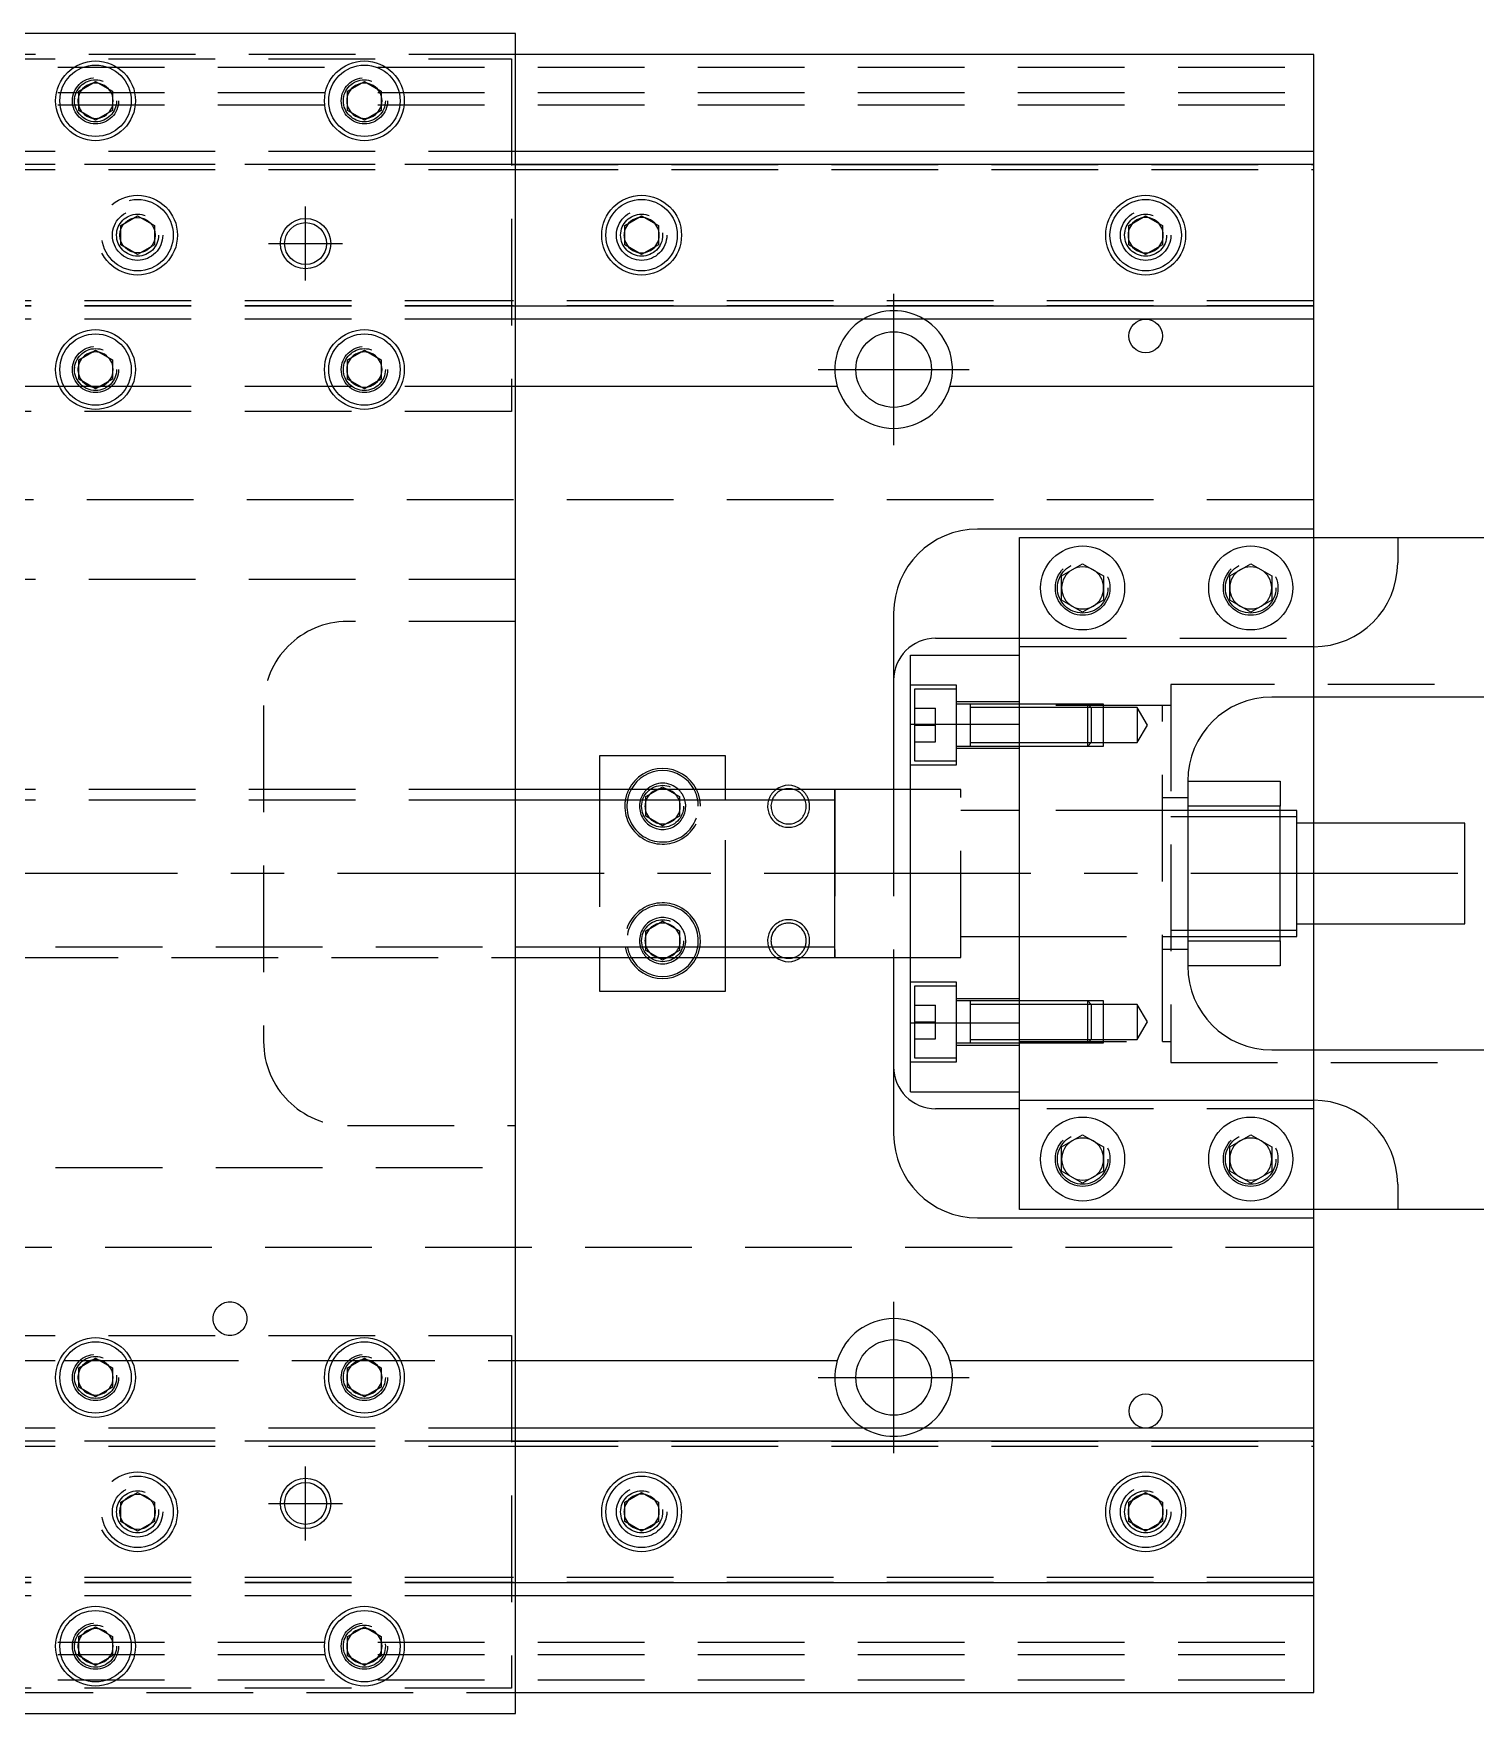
# Model space of a CAD drawing. Extents: x -20 to 572, y -269 to 102.
# Drawn here: x 187.6 to 359.3, y -100 to 100 of the extents above; entities that cross this region are included whole.
import ezdxf

# ---------------------------------------------------------------- set-up
doc = ezdxf.new("R2010")
doc.units = 0
doc.linetypes.add('CENTER', pattern=[50.8, 31.75, -6.35, 6.35, -6.35])
doc.linetypes.add('DASHED', pattern=[19.05, 12.7, -6.35])
doc.layers.get('0').update_dxf_attribs({"linetype": 'CONTINUOUS'})
doc.layers.add('CENTER', color=1, linetype='CENTER')

msp = doc.modelspace()

# ---------------------------------------------------------------- linework, layer by layer
at = {"color": 7, "linetype": 'CONTINUOUS'}
for p, q in [((245, 100), (95, 100)), ((245, -100), (245, 100)), ((340, 97.5), (245, 97.5)), ((340, 86), (340, 97.5)), ((193, 93.1547), (195, 94.309402)), ((195, 94.309402), (197, 93.1547)), ((225, 93.1547), (227, 94.309402)), ((227, 94.309402), (229, 93.1547)), ((193, 90.8453), (193, 93.1547)), ((197, 93.1547), (197, 90.8453)), ((225, 90.8453), (225, 93.1547)), ((229, 93.1547), (229, 90.8453)), ((195, 89.690598), (193, 90.8453)), ((197, 90.8453), (195, 89.690598)), ((227, 89.690598), (225, 90.8453)), ((229, 90.8453), (227, 89.690598)), ((245, 86), (340, 86)), ((245, 84.460392), (340, 84.460392)), ((340, 84.460392), (340, 86)), ((340, 67.539608), (340, 84.460392)), ((258, 77.1547), (260, 78.309402)), ((260, 78.309402), (262, 77.1547)), ((318, 77.1547), (320, 78.309402)), ((320, 78.309402), (322, 77.1547)), ((258, 74.8453), (258, 77.1547)), ((262, 77.1547), (262, 74.8453)), ((318, 74.8453), (318, 77.1547)), ((322, 77.1547), (322, 74.8453)), ((260, 73.690598), (258, 74.8453)), ((262, 74.8453), (260, 73.690598)), ((320, 73.690598), (318, 74.8453)), ((322, 74.8453), (320, 73.690598)), ((340, 67.539608), (245, 67.539608)), ((340, 66), (340, 67.539608)), ((340, 66), (245, 66)), ((340, 58), (340, 66)), ((193, 61.1547), (195, 62.309402)), ((195, 62.309402), (197, 61.1547)), ((225, 61.1547), (227, 62.309402)), ((227, 62.309402), (229, 61.1547)), ((193, 58.8453), (193, 61.1547)), ((197, 61.1547), (197, 58.8453)), ((225, 58.8453), (225, 61.1547)), ((229, 61.1547), (229, 58.8453)), ((195, 57.690598), (193, 58.8453)), ((197, 58.8453), (195, 57.690598)), ((227, 57.690598), (225, 58.8453)), ((229, 58.8453), (227, 57.690598)), ((283.291796, 58), (245, 58)), ((340, 58), (296.708204, 58)), ((340, 41), (340, 58)), ((340, 41), (300, 41)), ((340, 40), (340, 41)), ((305, 27), (305, 40)), ((305, 40), (350, 40)), ((350, 40), (350, 37)), ((350, 40), (385.5, 40)), ((310, 35.443376), (312.5, 36.886752)), ((312.5, 36.886752), (315, 35.443376)), ((330, 35.443376), (332.5, 36.886752)), ((332.5, 36.886752), (335, 35.443376)), ((310, 32.556624), (310, 35.443376)), ((315, 35.443376), (315, 32.556624)), ((330, 32.556624), (330, 35.443376)), ((335, 35.443376), (335, 32.556624)), ((312.5, 31.113248), (310, 32.556624)), ((315, 32.556624), (312.5, 31.113248)), ((332.5, 31.113248), (330, 32.556624)), ((335, 32.556624), (332.5, 31.113248)), ((290, 31), (290, 10)), ((295, 28), (305, 28)), ((292, 17.78342), (292, 26)), ((292, 26), (305, 26)), ((340, 27), (305, 27)), ((305, 17.78342), (305, 27)), ((375.5, 21), (335, 21)), ((340, 6), (340, 21)), ((292, 17.78342), (305, 17.78342)), ((292, -17.78342), (292, 17.78342)), ((305, -17.78342), (305, 17.78342)), ((305, -17.78342), (305, 17.78342)), ((255, 14), (255, 10)), ((270, 14), (255, 14)), ((270, 10), (270, 14)), ((283, 10), (245, 10)), ((261.964102, 10), (262.5, 10.309402)), ((262.5, 10.309402), (263.035898, 10)), ((283, -10), (283, 10)), ((292, 10), (283, 10)), ((325, 11), (336, 11)), ((325, 11), (325, -11)), ((336, 11), (336, 8)), ((336, 8), (325, 8)), ((336, -8), (336, 8)), ((325, 6.75), (323, 6.75)), ((336, 6.75), (325, 6.75)), ((338, 7.5), (336, 7.5)), ((338, 6.75), (336, 6.75)), ((338, -7.5), (338, 7.5)), ((358, 6), (338, 6)), ((358, -6), (358, 6)), ((323, -6.75), (325, -6.75)), ((325, -6.75), (336, -6.75)), ((336, -6.75), (338, -6.75)), ((336, -7.5), (338, -7.5)), ((338, -6), (358, -6)), ((340, -21), (340, -6)), ((325, -8), (336, -8)), ((336, -8), (336, -11)), ((245, -10), (283, -10)), ((255, -10), (255, -14)), ((262.5, -10.309402), (261.964102, -10)), ((263.035898, -10), (262.5, -10.309402)), ((270, -14), (270, -10)), ((283, -10), (292, -10)), ((290, -10), (290, -31)), ((336, -11), (325, -11)), ((255, -14), (270, -14)), ((292, -17.78342), (305, -17.78342)), ((292, -26), (292, -17.78342)), ((305, -27), (305, -17.78342)), ((335, -21), (375.5, -21)), ((292, -26), (305, -26)), ((305, -27), (340, -27)), ((305, -40), (305, -27)), ((305, -28), (295, -28)), ((310, -32.556624), (312.5, -31.113248)), ((312.5, -31.113248), (315, -32.556624)), ((330, -32.556624), (332.5, -31.113248)), ((332.5, -31.113248), (335, -32.556624)), ((310, -35.443376), (310, -32.556624)), ((315, -32.556624), (315, -35.443376)), ((330, -35.443376), (330, -32.556624)), ((335, -32.556624), (335, -35.443376)), ((312.5, -36.886752), (310, -35.443376)), ((315, -35.443376), (312.5, -36.886752)), ((332.5, -36.886752), (330, -35.443376)), ((335, -35.443376), (332.5, -36.886752)), ((350, -37), (350, -40)), ((300, -41), (340, -41)), ((350, -40), (305, -40)), ((340, -41), (340, -40)), ((340, -58), (340, -41)), ((385.5, -40), (350, -40)), ((193, -58.8453), (195, -57.690598)), ((195, -57.690598), (197, -58.8453)), ((225, -58.8453), (227, -57.690598)), ((227, -57.690598), (229, -58.8453)), ((193, -61.1547), (193, -58.8453)), ((197, -58.8453), (197, -61.1547)), ((225, -61.1547), (225, -58.8453)), ((229, -58.8453), (229, -61.1547)), ((245, -58), (283.291796, -58)), ((296.708204, -58), (340, -58)), ((340, -66), (340, -58)), ((195, -62.309402), (193, -61.1547)), ((197, -61.1547), (195, -62.309402)), ((227, -62.309402), (225, -61.1547)), ((229, -61.1547), (227, -62.309402)), ((245, -66), (340, -66)), ((245, -67.539608), (340, -67.539608)), ((340, -67.539608), (340, -66)), ((340, -84.460392), (340, -67.539608)), ((258, -74.8453), (260, -73.690598)), ((260, -73.690598), (262, -74.8453)), ((318, -74.8453), (320, -73.690598)), ((320, -73.690598), (322, -74.8453)), ((258, -77.1547), (258, -74.8453)), ((262, -74.8453), (262, -77.1547)), ((318, -77.1547), (318, -74.8453)), ((322, -74.8453), (322, -77.1547)), ((260, -78.309402), (258, -77.1547)), ((262, -77.1547), (260, -78.309402)), ((320, -78.309402), (318, -77.1547)), ((322, -77.1547), (320, -78.309402)), ((340, -84.460392), (245, -84.460392)), ((340, -86), (340, -84.460392)), ((340, -86), (245, -86)), ((340, -97.5), (340, -86)), ((193, -90.8453), (195, -89.690598)), ((195, -89.690598), (197, -90.8453)), ((225, -90.8453), (227, -89.690598)), ((227, -89.690598), (229, -90.8453)), ((193, -93.1547), (193, -90.8453)), ((197, -90.8453), (197, -93.1547)), ((225, -93.1547), (225, -90.8453)), ((229, -90.8453), (229, -93.1547)), ((195, -94.309402), (193, -93.1547)), ((197, -93.1547), (195, -94.309402)), ((227, -94.309402), (225, -93.1547)), ((229, -93.1547), (227, -94.309402)), ((245, -97.5), (340, -97.5)), ((95, -100), (245, -100))]:
    msp.add_line(p, q, dxfattribs=at)
at = {"color": 3, "linetype": 'DASHED'}
for p, q in [((177.5, 97), (244.5, 97)), ((245, 97.5), (181.999994, 97.5)), ((244.5, 97), (244.5, 55)), ((0, 96), (340, 96)), ((0, 93), (340, 93)), ((192.5, 92), (192.518502, 92.303588)), ((224.5, 92), (224.512884, 92.253488)), ((0, 91.5), (340, 91.5)), ((177.5, 86), (244.5, 86)), ((177.5, 84.460392), (244.5, 84.460392)), ((244.5, 84.403994), (177.5, 84.403994)), ((244.5, 86), (245, 86)), ((244.5, 84.460392), (245, 84.460392)), ((244.5, 84.403994), (340, 84.403994)), ((177.5, 83.8), (244.5, 83.8)), ((244.5, 83.8), (340, 83.8)), ((198, 77.1547), (200, 78.309402)), ((200, 78.309402), (202, 77.1547)), ((197.5, 76), (197.534018, 76.411016)), ((198, 74.8453), (198, 77.1547)), ((202, 77.1547), (202, 74.8453)), ((262.483582, 76.286038), (262.5, 76)), ((317.5, 76), (317.534018, 76.411016)), ((200, 73.690598), (198, 74.8453)), ((202, 74.8453), (200, 73.690598)), ((244.5, 68.2), (177.5, 68.2)), ((340, 68.2), (244.5, 68.2)), ((244.5, 67.596006), (177.5, 67.596006)), ((244.5, 67.539608), (177.5, 67.539608)), ((340, 67.596006), (244.5, 67.596006)), ((245, 67.539608), (244.5, 67.539608)), ((244.5, 66), (177.5, 66)), ((245, 66), (244.5, 66)), ((192.5, 60), (192.518502, 60.303588)), ((224.5, 60), (224.512884, 60.253488)), ((190.691578, 58), (177.5, 58)), ((191.25, 58), (190.691578, 58)), ((193.112542, 58), (191.25, 58)), ((193.5, 58), (193.112542, 58)), ((194.359688, 58), (193.5, 58)), ((194.464102, 58), (194.359688, 58)), ((195.535898, 58), (194.464102, 58)), ((195.640312, 58), (195.535898, 58)), ((196.5, 58), (195.640312, 58)), ((196.887458, 58), (196.5, 58)), ((198.75, 58), (196.887458, 58)), ((199.308422, 58), (198.75, 58)), ((244.5, 58), (199.308422, 58)), ((245, 58), (244.5, 58)), ((244.5, 55), (177.5, 55)), ((340, 44.5), (5.640312, 44.5)), ((340, 28), (340, 40)), ((245, 35), (95, 35)), ((309.5, 34), (309.520026, 34.346056)), ((329.5, 34), (329.520026, 34.346056)), ((245, 30), (225, 30)), ((305, 28), (340, 28)), ((340, 27), (340, 28)), ((305, 17.78342), (305, 26)), ((340, 21), (340, 27)), ((297.5, 22.42767), (292, 22.42767)), ((297.5, 12.92767), (297.5, 22.42767)), ((323, 22.5), (323, -22.5)), ((392.5, 22.5), (323, 22.5)), ((215, 20), (215, -20)), ((292.5, 21.92767), (292.5, 13.42767)), ((297.5, 21.92767), (292.5, 21.92767)), ((305, 20.42767), (297.5, 20.42767)), ((299.1, 20.17767), (297.5, 20.17767)), ((299.1, 20.17767), (299.095, 20.17767)), ((299.1, 20.17767), (299.1, 19.92022)), ((299.105, 20.17767), (299.1, 20.17767)), ((304.99998, 20.17767), (299.1, 20.17767)), ((313.1, 20.17767), (305, 20.17767)), ((313.1, 20.177664), (305, 20.177664)), ((322, 20), (305, 20)), ((313.1, 15.17767), (313.1, 20.17767)), ((313.5, 19.77767), (313.1, 20.17767)), ((315, 20.177664), (313.10002, 20.177664)), ((315, 15.177674), (315, 20.177664)), ((322, -20), (322, 20)), ((323, 20), (322, 20)), ((292.5, 19.67767), (295, 19.67767)), ((295, 17.67767), (295, 19.67767)), ((299.1, 19.92022), (299.1, 15.435068)), ((304.99998, 19.77767), (299.1, 19.77767)), ((313.5, 19.77767), (305, 19.77767)), ((313.5, 19.77767), (313.5, 15.57767)), ((315, 19.77767), (313.50002, 19.77767)), ((319, 19.77767), (315, 19.77767)), ((319, 19.77767), (319, 15.57767)), ((320.212436, 17.67767), (319, 19.77767)), ((292.5, 17.67767), (295, 17.67767)), ((295, 15.67767), (295, 17.67767)), ((319, 15.57767), (320.212436, 17.67767)), ((292.5, 15.67767), (295, 15.67767)), ((297.5, 15.17767), (299.1, 15.17767)), ((297.5, 14.92767), (305, 14.92767)), ((299.095, 15.17767), (299.1, 15.17767)), ((299.1, 15.57767), (304.99998, 15.57767)), ((299.1, 15.435068), (299.1, 15.17767)), ((299.1, 15.17767), (299.105, 15.17767)), ((299.1, 15.17767), (304.99998, 15.17767)), ((305, 15.57767), (313.5, 15.57767)), ((305, 15.177674), (313.1, 15.177674)), ((305, 15.17767), (313.1, 15.17767)), ((313.1, 15.17767), (313.5, 15.57767)), ((313.10002, 15.177674), (315, 15.177674)), ((313.50002, 15.57767), (315, 15.57767)), ((315, 15.57767), (319, 15.57767)), ((292, 12.92767), (297.5, 12.92767)), ((292.5, 13.42767), (297.5, 13.42767)), ((245, 10), (185, 10)), ((255, 10), (255, 8.75)), ((260.5, 9.1547), (261.964102, 10)), ((263.035898, 10), (264.5, 9.1547)), ((270, 8.75), (270, 10)), ((283, 10), (282.995, 10)), ((283, 10.000006), (283, -10.000006)), ((283.005, 10), (283, 10)), ((290, 10), (290, -10)), ((298, 10), (292, 10)), ((298, -10), (298, 10)), ((245, 8.75), (95, 8.75)), ((255, 8.75), (255, -8.75)), ((260, 8), (260.018502, 8.303588)), ((260.5, 8.75), (260.5, 9.1547)), ((260.5, 6.8453), (260.5, 8.75)), ((264.5, 9.1547), (264.5, 8.75)), ((264.5, 8.75), (264.5, 6.8453)), ((270, -8.75), (270, 8.75)), ((325, 9), (322, 9)), ((262.5, 5.690598), (260.5, 6.8453)), ((264.5, 6.8453), (262.5, 5.690598)), ((305, 7.5), (298, 7.5)), ((322, 7.5), (305, 7.5)), ((323, 7.5), (322, 7.5)), ((323, 7.5), (322.995, 7.5)), ((325, 7.5), (323, 7.5)), ((323.005, 7.5), (323, 7.5)), ((336, 7.5), (325, 7.5)), ((340, -6), (340, 6)), ((260.5, -6.8453), (262.5, -5.690598)), ((262.5, -5.690598), (264.5, -6.8453)), ((260, -8), (260.018502, -7.696412)), ((260.5, -8.75), (260.5, -6.8453)), ((264.5, -6.8453), (264.5, -8.75)), ((298, -7.5), (305, -7.5)), ((305, -7.5), (322, -7.5)), ((322, -7.5), (323, -7.5)), ((322.995, -7.5), (323, -7.5)), ((323, -7.5), (325, -7.5)), ((323, -7.5), (323.005, -7.5)), ((325, -7.5), (336, -7.5)), ((95, -8.75), (245, -8.75)), ((255, -8.75), (255, -10)), ((260.5, -9.1547), (260.5, -8.75)), ((261.964102, -10), (260.5, -9.1547)), ((264.5, -9.1547), (263.035898, -10)), ((264.5, -8.75), (264.5, -9.1547)), ((270, -10), (270, -8.75)), ((322, -9), (325, -9)), ((185, -10), (245, -10)), ((282.995, -10), (283, -10)), ((283, -10), (283.005, -10)), ((292, -10), (298, -10)), ((297.5, -12.92767), (292, -12.92767)), ((292.5, -13.42767), (292.5, -21.92767)), ((297.5, -13.42767), (292.5, -13.42767)), ((297.5, -22.42767), (297.5, -12.92767)), ((292.5, -15.67767), (295, -15.67767)), ((295, -17.67767), (295, -15.67767)), ((305, -14.92767), (297.5, -14.92767)), ((299.1, -15.17767), (297.5, -15.17767)), ((299.1, -15.17767), (299.095, -15.17767)), ((299.1, -15.17767), (299.1, -15.435118)), ((304.99998, -15.17767), (299.1, -15.17767)), ((299.105, -15.17767), (299.1, -15.17767)), ((299.1, -15.435118), (299.1, -19.920272)), ((304.99998, -15.57767), (299.1, -15.57767)), ((313.1, -15.17767), (305, -15.17767)), ((313.1, -15.177674), (305, -15.177674)), ((313.5, -15.57767), (305, -15.57767)), ((313.1, -20.17767), (313.1, -15.17767)), ((313.5, -15.57767), (313.1, -15.17767)), ((315, -15.177674), (313.10002, -15.177674)), ((313.5, -15.57767), (313.5, -19.77767)), ((315, -15.57767), (313.50002, -15.57767)), ((315, -20.177664), (315, -15.177674)), ((319, -15.57767), (315, -15.57767)), ((319, -15.57767), (319, -19.77767)), ((320.212436, -17.67767), (319, -15.57767)), ((292.5, -17.67767), (295, -17.67767)), ((295, -19.67767), (295, -17.67767)), ((305, -26), (305, -17.78342)), ((319, -19.77767), (320.212436, -17.67767)), ((292.5, -19.67767), (295, -19.67767)), ((299.1, -19.77767), (304.99998, -19.77767)), ((299.1, -19.920272), (299.1, -20.17767)), ((305, -19.77767), (313.5, -19.77767)), ((313.1, -20.17767), (313.5, -19.77767)), ((313.50002, -19.77767), (315, -19.77767)), ((315, -19.77767), (319, -19.77767)), ((292.5, -21.92767), (297.5, -21.92767)), ((297.5, -20.17767), (299.1, -20.17767)), ((297.5, -20.42767), (305, -20.42767)), ((299.095, -20.17767), (299.1, -20.17767)), ((299.1, -20.17767), (304.99998, -20.17767)), ((299.1, -20.17767), (299.105, -20.17767)), ((305, -20), (322, -20)), ((305, -20.177664), (313.1, -20.177664)), ((305, -20.17767), (313.1, -20.17767)), ((313.10002, -20.177664), (315, -20.177664)), ((322, -20), (323, -20)), ((340, -27), (340, -21)), ((292, -22.42767), (297.5, -22.42767)), ((323, -22.5), (392.5, -22.5)), ((340, -28), (340, -27)), ((340, -28), (305, -28)), ((340, -40), (340, -28)), ((225, -30), (245, -30)), ((309.5, -34), (309.520026, -33.653944)), ((329.5, -34), (329.520026, -33.653944)), ((95, -35), (245, -35)), ((5.640312, -44.5), (340, -44.5)), ((177.5, -55), (244.5, -55)), ((244.5, -55), (244.5, -97)), ((177.5, -58), (191.25, -58)), ((191.25, -58), (193.112542, -58)), ((193.112542, -58), (193.5, -58)), ((193.5, -58), (194.359688, -58)), ((194.359688, -58), (194.464102, -58)), ((194.464102, -58), (195.535898, -58)), ((195.535898, -58), (195.640312, -58)), ((195.640312, -58), (196.5, -58)), ((196.5, -58), (196.887458, -58)), ((196.887458, -58), (198.75, -58)), ((197.483582, -59.713962), (197.5, -60)), ((198.75, -58), (199.308422, -58)), ((199.308422, -58), (222.691578, -58)), ((222.691578, -58), (244.5, -58)), ((244.5, -58), (245, -58)), ((177.5, -66), (244.5, -66)), ((177.5, -67.539608), (244.5, -67.539608)), ((244.5, -67.596006), (177.5, -67.596006)), ((244.5, -66), (245, -66)), ((244.5, -67.539608), (245, -67.539608)), ((244.5, -67.596006), (340, -67.596006)), ((177.5, -68.2), (244.5, -68.2)), ((244.5, -68.2), (340, -68.2)), ((198, -74.8453), (200, -73.690598)), ((200, -73.690598), (202, -74.8453)), ((198, -77.1547), (198, -74.8453)), ((202, -74.8453), (202, -77.1547)), ((202.483582, -75.713962), (202.5, -76)), ((262.483582, -75.713962), (262.5, -76)), ((322.483582, -75.713962), (322.5, -76)), ((200, -78.309402), (198, -77.1547)), ((202, -77.1547), (200, -78.309402)), ((244.5, -83.8), (177.5, -83.8)), ((340, -83.8), (244.5, -83.8)), ((244.5, -84.403994), (177.5, -84.403994)), ((244.5, -84.460392), (177.5, -84.460392)), ((340, -84.403994), (244.5, -84.403994)), ((245, -84.460392), (244.5, -84.460392)), ((244.5, -86), (177.5, -86)), ((245, -86), (244.5, -86)), ((0, -91.5), (340, -91.5)), ((192.5, -92), (192.518502, -91.696412)), ((229.483582, -91.713962), (229.5, -92)), ((0, -93), (340, -93)), ((0, -96), (340, -96)), ((244.5, -97), (177.5, -97)), ((181.999994, -97.5), (245, -97.5))]:
    msp.add_line(p, q, dxfattribs=at)
at = {"color": 3, "linetype": 'CONTINUOUS'}
for p, q in [((283, 8.75), (245, 8.75)), ((245, -8.75), (283, -8.75))]:
    msp.add_line(p, q, dxfattribs=at)
at = {"color": 7, "linetype": 'CONTINUOUS'}
for centre, radius in [((195, 92), 4.75), ((195, 92), 4.25), ((227, 92), 4.75), ((227, 92), 4.25), ((260, 76), 4.75), ((260, 76), 4.25), ((320, 76), 4.75), ((320, 76), 4.25), ((200, 76), 2.1), ((220, 75), 2.5), ((195, 60), 4.75), ((195, 60), 4.25), ((227, 60), 4.75), ((227, 60), 4.25), ((290, 60), 4.5), ((320, 64), 2), ((312.5, 34), 5), ((332.5, 34), 5), ((312.5, -34), 5), ((332.5, -34), 5), ((195, -60), 4.75), ((195, -60), 4.25), ((227, -60), 4.75), ((227, -60), 4.25), ((290, -60), 4.5), ((260, -76), 4.75), ((260, -76), 4.25), ((320, -76), 4.75), ((320, -76), 4.25), ((200, -76), 2.1), ((220, -75), 2.5), ((195, -92), 4.75), ((195, -92), 4.25), ((227, -92), 4.75), ((227, -92), 4.25)]:
    msp.add_circle(centre, radius, dxfattribs=at)
at = {"color": 3, "linetype": 'DASHED'}
for centre, radius in [((195, 92), 2.75), ((195, 92), 2.5), ((227, 92), 2.75), ((227, 92), 2.5), ((200, 76), 4.75), ((200, 76), 4.25), ((200, 76), 3), ((200, 76), 2.5), ((260, 76), 3), ((260, 76), 2.5), ((320, 76), 3), ((320, 76), 2.5), ((195, 60), 2.75), ((195, 60), 2.5), ((227, 60), 2.75), ((227, 60), 2.5), ((312.5, 34), 3.25), ((312.5, 34), 3), ((332.5, 34), 3.25), ((332.5, 34), 3), ((262.5, 8), 2.5), ((262.5, -8), 2.5), ((312.5, -34), 3.25), ((312.5, -34), 3), ((332.5, -34), 3.25), ((332.5, -34), 3), ((211, -53), 2), ((195, -60), 2.75), ((195, -60), 2.5), ((227, -60), 2.75), ((227, -60), 2.5), ((200, -76), 4.75), ((200, -76), 4.25), ((200, -76), 3), ((200, -76), 2.5), ((260, -76), 3), ((260, -76), 2.5), ((320, -76), 3), ((320, -76), 2.5), ((195, -92), 2.75), ((195, -92), 2.5), ((227, -92), 2.75), ((227, -92), 2.5)]:
    msp.add_circle(centre, radius, dxfattribs=at)
at = {"color": 3, "linetype": 'CONTINUOUS'}
for centre in [(220, 75), (220, -75)]:
    msp.add_circle(centre, 3, dxfattribs=at)
at = {"color": 7, "linetype": 'CONTINUOUS'}
for centre, radius, start, end in [((195, 92), 2.1, 102.24721, 137.75279), ((195, 92), 2.1, 77.75279, 102.24721), ((195, 92), 2.1, 42.24721, 77.75279), ((227, 92), 2.1, 102.24721, 137.75279), ((227, 92), 2.1, 77.75279, 102.24721), ((227, 92), 2.1, 42.24721, 77.75279), ((195, 92), 2.1, 162.24721, 180), ((195, 92), 2.1, 137.75279, 162.24721), ((195, 92), 2.1, 17.75279, 42.24721), ((195, 92), 2.1, 342.24721, 17.75279), ((227, 92), 2.1, 162.24721, 180), ((227, 92), 2.1, 137.75279, 162.24721), ((227, 92), 2.1, 17.75279, 42.24721), ((227, 92), 2.1, 342.24721, 17.75279), ((195, 92), 2.1, 180, 197.75279), ((195, 92), 2.1, 197.75279, 222.24721), ((195, 92), 2.1, 222.24721, 257.75279), ((195, 92), 2.1, 282.24721, 317.75279), ((195, 92), 2.1, 317.75279, 342.24721), ((227, 92), 2.1, 180, 197.75279), ((227, 92), 2.1, 197.75279, 222.24721), ((227, 92), 2.1, 222.24721, 257.75279), ((227, 92), 2.1, 282.24721, 317.75279), ((227, 92), 2.1, 317.75279, 342.24721), ((195, 92), 2.1, 257.75279, 282.24721), ((227, 92), 2.1, 257.75279, 282.24721), ((260, 76), 2.1, 102.24721, 137.75279), ((260, 76), 2.1, 77.75279, 102.24721), ((260, 76), 2.1, 42.24721, 77.75279), ((320, 76), 2.1, 102.24721, 137.75279), ((320, 76), 2.1, 77.75279, 102.24721), ((320, 76), 2.1, 42.24721, 77.75279), ((260, 76), 2.1, 162.24721, 180), ((260, 76), 2.1, 137.75279, 162.24721), ((260, 76), 2.1, 17.75279, 42.24721), ((260, 76), 2.1, 342.24721, 17.75279), ((320, 76), 2.1, 162.24721, 180), ((320, 76), 2.1, 137.75279, 162.24721), ((320, 76), 2.1, 17.75279, 42.24721), ((320, 76), 2.1, 342.24721, 17.75279), ((260, 76), 2.1, 180, 197.75279), ((260, 76), 2.1, 197.75279, 222.24721), ((260, 76), 2.1, 222.24721, 257.75279), ((260, 76), 2.1, 282.24721, 317.75279), ((260, 76), 2.1, 317.75279, 342.24721), ((320, 76), 2.1, 180, 197.75279), ((320, 76), 2.1, 197.75279, 222.24721), ((320, 76), 2.1, 222.24721, 257.75279), ((320, 76), 2.1, 282.24721, 317.75279), ((320, 76), 2.1, 317.75279, 342.24721), ((260, 76), 2.1, 257.75279, 282.24721), ((320, 76), 2.1, 257.75279, 282.24721), ((290, 60), 7, 121.002719, 196.60155), ((290, 60), 7, 343.39845, 58.997281), ((195, 60), 2.1, 102.24721, 137.75279), ((195, 60), 2.1, 77.75279, 102.24721), ((195, 60), 2.1, 42.24721, 77.75279), ((227, 60), 2.1, 102.24721, 137.75279), ((227, 60), 2.1, 77.75279, 102.24721), ((227, 60), 2.1, 42.24721, 77.75279), ((195, 60), 2.1, 162.24721, 180), ((195, 60), 2.1, 137.75279, 162.24721), ((195, 60), 2.1, 17.75279, 42.24721), ((195, 60), 2.1, 342.24721, 17.75279), ((227, 60), 2.1, 162.24721, 180), ((227, 60), 2.1, 137.75279, 162.24721), ((227, 60), 2.1, 17.75279, 42.24721), ((227, 60), 2.1, 342.24721, 17.75279), ((195, 60), 2.1, 180, 197.75279), ((195, 60), 2.1, 197.75279, 222.24721), ((195, 60), 2.1, 222.24721, 257.75279), ((195, 60), 2.1, 282.24721, 317.75279), ((195, 60), 2.1, 317.75279, 342.24721), ((227, 60), 2.1, 180, 197.75279), ((227, 60), 2.1, 197.75279, 222.24721), ((227, 60), 2.1, 222.24721, 257.75279), ((227, 60), 2.1, 282.24721, 317.75279), ((227, 60), 2.1, 317.75279, 342.24721), ((195, 60), 2.1, 257.75279, 282.24721), ((227, 60), 2.1, 257.75279, 282.24721), ((290, 60), 7, 196.60155, 343.39845), ((300, 31), 10, 90, 180), ((312.5, 34), 2.5, 120, 180), ((312.5, 34), 2.5, 60, 120), ((312.5, 34), 2.5, 0, 60), ((332.5, 34), 2.5, 120, 180), ((332.5, 34), 2.5, 60, 120), ((332.5, 34), 2.5, 0, 60), ((340, 37), 10, 270, 0), ((312.5, 34), 2.5, 180, 240), ((312.5, 34), 2.5, 300, 0), ((332.5, 34), 2.5, 180, 240), ((332.5, 34), 2.5, 300, 0), ((312.5, 34), 2.5, 240, 300), ((332.5, 34), 2.5, 240, 300), ((295, 23), 5, 90, 180), ((335, 11), 10, 90, 180), ((262.5, 8), 4.5, 26.3878, 153.6122), ((262.5, 8), 4.25, 28.072487, 151.927513), ((262.5, 8), 2.1, 107.75279, 137.75279), ((262.5, 8), 2.1, 102.24721, 107.75279), ((262.5, 8), 2.1, 77.75279, 102.24721), ((262.5, 8), 2.1, 72.24721, 77.75279), ((262.5, 8), 2.1, 42.24721, 72.24721), ((277.5, 8), 2.1, 90, 107.75279), ((277.5, 8), 2.1, 72.24721, 90), ((262.5, 8), 2.1, 162.24721, 180), ((262.5, 8), 2.1, 180, 197.75279), ((262.5, 8), 2.1, 159.075168, 162.24721), ((262.5, 8), 2.1, 137.75279, 159.075168), ((262.5, 8), 2.1, 20.924832, 42.24721), ((262.5, 8), 2.1, 17.75279, 20.924832), ((262.5, 8), 2.1, 342.24721, 17.75279), ((262.5, 8), 2.1, 197.75279, 222.24721), ((262.5, 8), 2.1, 222.24721, 257.75279), ((262.5, 8), 2.1, 282.24721, 317.75279), ((262.5, 8), 2.1, 317.75279, 342.24721), ((262.5, 8), 2.1, 257.75279, 282.24721), ((262.5, -8), 2.1, 102.24721, 137.75279), ((262.5, -8), 2.1, 77.75279, 102.24721), ((262.5, -8), 2.1, 42.24721, 77.75279), ((262.5, -8), 2.1, 162.24721, 180), ((262.5, -8), 2.1, 137.75279, 162.24721), ((262.5, -8), 2.1, 17.75279, 42.24721), ((262.5, -8), 2.1, 342.24721, 17.75279), ((262.5, -8), 2.1, 180, 197.75279), ((262.5, -8), 2.1, 197.75279, 200.924832), ((262.5, -8), 2.1, 200.924832, 222.24721), ((262.5, -8), 2.1, 222.24721, 252.24721), ((262.5, -8), 2.1, 287.75279, 317.75279), ((262.5, -8), 2.1, 317.75279, 339.075168), ((262.5, -8), 2.1, 339.075168, 342.24721), ((262.5, -8), 4.5, 206.3878, 333.6122), ((262.5, -8), 4.25, 208.072487, 331.927513), ((262.5, -8), 2.1, 252.24721, 257.75279), ((262.5, -8), 2.1, 257.75279, 282.24721), ((262.5, -8), 2.1, 282.24721, 287.75279), ((277.5, -8), 2.1, 252.24721, 287.75279), ((335, -11), 10, 180, 270), ((295, -23), 5, 180, 270), ((340, -37), 10, 0, 90), ((300, -31), 10, 180, 270), ((312.5, -34), 2.5, 120, 180), ((312.5, -34), 2.5, 60, 120), ((312.5, -34), 2.5, 0, 60), ((332.5, -34), 2.5, 120, 180), ((332.5, -34), 2.5, 60, 120), ((332.5, -34), 2.5, 0, 60), ((312.5, -34), 2.5, 180, 240), ((312.5, -34), 2.5, 300, 0), ((332.5, -34), 2.5, 180, 240), ((332.5, -34), 2.5, 300, 0), ((312.5, -34), 2.5, 240, 300), ((332.5, -34), 2.5, 240, 300), ((290, -60), 7, 16.60155, 163.39845), ((195, -60), 2.1, 102.24721, 137.75279), ((195, -60), 2.1, 77.75279, 102.24721), ((195, -60), 2.1, 42.24721, 77.75279), ((227, -60), 2.1, 102.24721, 137.75279), ((227, -60), 2.1, 77.75279, 102.24721), ((227, -60), 2.1, 42.24721, 77.75279), ((290, -60), 7, 163.39845, 238.997281), ((290, -60), 7, 301.002719, 16.60155), ((195, -60), 2.1, 162.24721, 180), ((195, -60), 2.1, 137.75279, 162.24721), ((195, -60), 2.1, 17.75279, 42.24721), ((195, -60), 2.1, 342.24721, 17.75279), ((227, -60), 2.1, 162.24721, 180), ((227, -60), 2.1, 137.75279, 162.24721), ((227, -60), 2.1, 17.75279, 42.24721), ((227, -60), 2.1, 342.24721, 17.75279), ((195, -60), 2.1, 180, 197.75279), ((195, -60), 2.1, 197.75279, 222.24721), ((195, -60), 2.1, 222.24721, 257.75279), ((195, -60), 2.1, 282.24721, 317.75279), ((195, -60), 2.1, 317.75279, 342.24721), ((227, -60), 2.1, 180, 197.75279), ((227, -60), 2.1, 197.75279, 222.24721), ((227, -60), 2.1, 222.24721, 257.75279), ((227, -60), 2.1, 282.24721, 317.75279), ((227, -60), 2.1, 317.75279, 342.24721), ((195, -60), 2.1, 257.75279, 282.24721), ((227, -60), 2.1, 257.75279, 282.24721), ((320, -64), 2, 90, 270), ((320, -64), 2, 270, 90), ((260, -76), 2.1, 102.24721, 137.75279), ((260, -76), 2.1, 77.75279, 102.24721), ((260, -76), 2.1, 42.24721, 77.75279), ((320, -76), 2.1, 102.24721, 137.75279), ((320, -76), 2.1, 77.75279, 102.24721), ((320, -76), 2.1, 42.24721, 77.75279), ((260, -76), 2.1, 162.24721, 180), ((260, -76), 2.1, 137.75279, 162.24721), ((260, -76), 2.1, 17.75279, 42.24721), ((260, -76), 2.1, 342.24721, 17.75279), ((320, -76), 2.1, 162.24721, 180), ((320, -76), 2.1, 137.75279, 162.24721), ((320, -76), 2.1, 17.75279, 42.24721), ((320, -76), 2.1, 342.24721, 17.75279), ((260, -76), 2.1, 180, 197.75279), ((260, -76), 2.1, 197.75279, 222.24721), ((260, -76), 2.1, 222.24721, 257.75279), ((260, -76), 2.1, 282.24721, 317.75279), ((260, -76), 2.1, 317.75279, 342.24721), ((320, -76), 2.1, 180, 197.75279), ((320, -76), 2.1, 197.75279, 222.24721), ((320, -76), 2.1, 222.24721, 257.75279), ((320, -76), 2.1, 282.24721, 317.75279), ((320, -76), 2.1, 317.75279, 342.24721), ((260, -76), 2.1, 257.75279, 282.24721), ((320, -76), 2.1, 257.75279, 282.24721), ((195, -92), 2.1, 102.24721, 137.75279), ((195, -92), 2.1, 77.75279, 102.24721), ((195, -92), 2.1, 42.24721, 77.75279), ((227, -92), 2.1, 102.24721, 137.75279), ((227, -92), 2.1, 77.75279, 102.24721), ((227, -92), 2.1, 42.24721, 77.75279), ((195, -92), 2.1, 162.24721, 180), ((195, -92), 2.1, 137.75279, 162.24721), ((195, -92), 2.1, 17.75279, 42.24721), ((195, -92), 2.1, 342.24721, 17.75279), ((227, -92), 2.1, 162.24721, 180), ((227, -92), 2.1, 137.75279, 162.24721), ((227, -92), 2.1, 17.75279, 42.24721), ((227, -92), 2.1, 342.24721, 17.75279), ((195, -92), 2.1, 180, 197.75279), ((195, -92), 2.1, 197.75279, 222.24721), ((195, -92), 2.1, 222.24721, 257.75279), ((195, -92), 2.1, 282.24721, 317.75279), ((195, -92), 2.1, 317.75279, 342.24721), ((227, -92), 2.1, 180, 197.75279), ((227, -92), 2.1, 197.75279, 222.24721), ((227, -92), 2.1, 222.24721, 257.75279), ((227, -92), 2.1, 282.24721, 317.75279), ((227, -92), 2.1, 317.75279, 342.24721), ((195, -92), 2.1, 257.75279, 282.24721), ((227, -92), 2.1, 257.75279, 282.24721)]:
    msp.add_arc(centre, radius, start, end, dxfattribs=at)
at = {"color": 3, "linetype": 'DASHED'}
for centre, radius, start, end in [((290, 60), 7, 58.997281, 121.002719), ((225, 20), 10, 90, 180), ((262.5, 8), 4.5, 153.6122, 170.405932), ((262.5, 8), 4.25, 151.927513, 169.835751), ((262.5, 8), 2.75, 133.341758, 164.17338), ((262.5, 8), 2.75, 46.658242, 133.341758), ((262.5, 8), 2.75, 15.82662, 46.658242), ((262.5, 8), 4.25, 10.164249, 28.072487), ((262.5, 8), 4.5, 9.594068, 26.3878), ((277.5, 8), 2.1, 107.75279, 159.075168), ((277.5, 8), 2.1, 20.924832, 72.24721), ((262.5, 8), 4.5, 170.405932, 0), ((262.5, 8), 4.25, 169.835751, 0), ((262.5, 8), 2.75, 180, 15.82662), ((262.5, 8), 2.75, 164.17338, 180), ((262.5, 8), 4.25, 0, 10.164249), ((262.5, 8), 4.5, 0, 9.594068), ((277.5, 8), 2.5, 162.542397, 0), ((277.5, 8), 2.5, 126.869898, 162.542397), ((277.5, 8), 2.1, 159.075168, 20.924832), ((277.5, 8), 2.5, 17.457603, 53.130102), ((277.5, 8), 2.5, 0, 17.457603), ((262.5, -8), 4.5, 0, 189.594068), ((262.5, -8), 4.25, 0, 190.164249), ((262.5, -8), 2.75, 344.17338, 180), ((277.5, -8), 2.5, 0, 197.457603), ((277.5, -8), 2.1, 90, 200.924832), ((277.5, -8), 2.1, 339.075168, 90), ((262.5, -8), 4.5, 189.594068, 206.3878), ((262.5, -8), 4.25, 190.164249, 208.072487), ((262.5, -8), 2.75, 180, 195.82662), ((262.5, -8), 2.75, 195.82662, 226.658242), ((262.5, -8), 2.75, 313.341758, 344.17338), ((262.5, -8), 4.25, 331.927513, 349.835751), ((262.5, -8), 4.5, 333.6122, 350.405932), ((262.5, -8), 4.25, 349.835751, 0), ((262.5, -8), 4.5, 350.405932, 0), ((277.5, -8), 2.5, 197.457603, 233.130102), ((277.5, -8), 2.1, 200.924832, 252.24721), ((277.5, -8), 2.1, 287.75279, 339.075168), ((277.5, -8), 2.5, 306.869898, 342.542397), ((277.5, -8), 2.5, 342.542397, 0), ((262.5, -8), 2.75, 226.658242, 313.341758), ((225, -20), 10, 180, 270), ((230, -60), 4.5, 201.057559, 203.073918), ((290, -60), 7, 238.997281, 301.002719)]:
    msp.add_arc(centre, radius, start, end, dxfattribs=at)
at = {"color": 3, "linetype": 'CONTINUOUS'}
for centre, start, end in [((277.5, 8), 53.130102, 126.869898), ((277.5, -8), 233.130102, 306.869898)]:
    msp.add_arc(centre, 2.5, start, end, dxfattribs=at)
at = {"layer": 'CENTER', "color": 1, "linetype": 'CENTER'}
for p, q in [((220, 70.6), (220, 79.4)), ((215.6, 75), (224.4, 75)), ((290, 69), (290, 51)), ((281, 60), (299, 60)), ((407.945, 0), (-20, 0)), ((290, -51), (290, -69)), ((281, -60), (299, -60)), ((220, -79.4), (220, -70.6)), ((215.6, -75), (224.4, -75))]:
    msp.add_line(p, q, dxfattribs=at)

doc.saveas('drawing.dxf')
